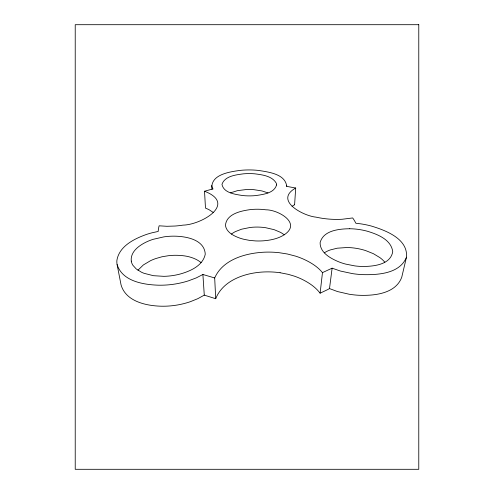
<?xml version="1.0" encoding="UTF-8"?>
<svg xmlns="http://www.w3.org/2000/svg" width="494" height="494" viewBox="0 0 494 494"><rect width="100%" height="100%" fill="white"/><g stroke="black" fill="none" stroke-linecap="round" stroke-linejoin="round"><path stroke-width="0.74" d="M286.724 186.374C285.402 173.9 268.341 172.011 258.282 170.399A89.081 89.081 0 0 0 240.337 170.362C229.729 171.826 209.962 174.444 211.963 189.177M286.761 185.719L286.687 186.368L295.696 188.023L294.603 204.738M295.696 188.023C273.571 200.515 303.44 215.958 315.944 217.132A96.719 96.719 0 0 0 342.194 219.256L352.673 217.953A35.031 35.031 0 0 1 355.841 223.239L360.824 223.856A97.633 97.633 0 0 1 370.772 225.888C385.178 230.167 408.192 238.59 406.476 257.201L401.752 277.19C395.614 293.973 373.686 295.943 358.292 295.245A94.749 94.749 0 0 1 349.202 294.239L337.495 291.553L329.498 288.582A89.538 89.538 0 0 1 327.275 289.793L320.112 293.189L322.471 272.62C317.457 266.476 310.473 262.295 303.335 259.066A75.749 75.749 0 0 0 295.566 256.127L287.391 254.002L278.974 252.669A96.318 96.318 0 0 0 261.937 252.323C243.95 253.644 222.535 260.085 214.686 277.955L215.711 298.716L204.281 295.128L197.835 298.666L190.27 301.717A84.696 84.696 0 0 1 161.118 306.206C146.045 305.798 125.729 301.439 121.042 284.822L117.103 264.549A14.524 14.524 0 0 1 116.924 260.177C119.32 246.216 134.047 238.911 146.045 234.588A84.943 84.943 0 0 1 152.171 232.76L158.21 231.439A25.305 25.305 0 0 1 159.13 225.807L166.904 226.289L175 226.036A101.431 101.431 0 0 0 183.089 225.116C201.058 224.844 237.41 204.016 204.522 191.227L205.485 208.122A35.691 35.691 0 0 1 209.376 209.901L213.556 212.692M329.498 288.582L332.116 268.174L340.391 271.039L352.506 273.627A104.796 104.796 0 0 0 361.904 274.602C377.416 275.059 399.782 273.972 406.476 257.201M215.711 298.716C222.794 280.777 243.647 273.404 261.499 272.108A86.938 86.938 0 0 1 280.098 272.737M137.931 270.224L143.383 264.932L150.584 260.659A48.69 48.69 0 0 1 155.869 258.535L161.927 256.787L168.38 255.707A66.171 66.171 0 0 1 174.956 255.287C182.039 255.25 189.344 256.09 195.772 259.227A28.065 28.065 0 0 1 201.12 262.641M284.186 234.811C302.137 223.06 277.906 209.684 266.007 209.814A64.961 64.961 0 0 0 250.341 209.604C240.93 210.889 226.258 213.896 225.443 225.517C226.585 232.551 234.008 236.052 240.041 238.188A45.744 45.744 0 0 0 243.937 239.3L249.624 240.405L255.676 240.93A69.179 69.179 0 0 0 263.889 240.776C270.94 240.17 278.141 238.664 284.186 234.811A26.614 26.614 0 0 0 280.252 232.242L274.164 229.673L265.587 227.691A58.675 58.675 0 0 0 250.205 227.462L241.591 229.197L235.453 231.581A26.546 26.546 0 0 0 231.458 234.051M214.686 277.955L202.898 274.485L196.229 277.912L188.393 280.858A93.23 93.23 0 0 1 158.241 285.192C143.13 284.655 122.259 281.216 117.103 264.549M332.116 268.174L322.471 272.62M230.544 192.814L237.46 190.659L246.061 189.56A61.503 61.503 0 0 1 253.99 189.69L261.95 190.937L267.939 192.907M204.522 191.227L212.914 188.943M349.764 228.747C339.143 228.87 323.249 230.346 320.112 242.665C319.951 252.693 330.542 258.368 338.569 261.752A60.07 60.07 0 0 0 345.652 264.092L354.822 265.902A71.871 71.871 0 0 0 362.695 266.476C373.483 266.451 390.674 264.809 392.73 251.607C391.106 239.51 377.472 234.267 367.221 231.192A71.185 71.185 0 0 0 349.764 228.741M280.098 272.744L288.218 274.331L294.128 276.072A70.148 70.148 0 0 1 301.655 279.122C308.639 282.512 315.388 286.921 320.112 293.189M131.268 261.104C130.163 251.477 139.697 244.987 147.403 241.51A52.45 52.45 0 0 1 153.27 239.294L163.928 236.861A70.908 70.908 0 0 1 172.826 236.163C184.88 236.046 204.448 239.047 205.263 254.188C202.867 265.828 190.153 271.262 179.835 274.121A68.82 68.82 0 0 1 163.835 276.337L153.387 275.689L144.063 273.312A34.092 34.092 0 0 1 141.34 272.132L136.239 268.946L132.923 265.309A11.628 11.628 0 0 1 131.256 261.104M202.898 274.485L204.281 295.128M212.939 188.93A7.305 7.305 0 0 1 211.759 185.497M292.071 206.375A23.91 23.91 0 0 1 294.603 204.744M384.82 262.209A28.664 28.664 0 0 0 379.867 257.596L373.378 253.681L365.671 250.594A64.146 64.146 0 0 0 346.961 247.519L337.223 248.198L330.153 249.976A27.263 27.263 0 0 0 324.354 252.823M276.56 184.972C274.182 193.296 263.148 194.426 255.861 195.575A65.43 65.43 0 0 1 242.597 195.538C235.317 194.34 223.646 193.105 221.96 184.348C224.838 175.938 235.928 174.876 243.53 173.82A67.24 67.24 0 0 1 254.737 173.814C262.308 174.808 272.145 175.92 276.288 183.212A4.749 4.749 0 0 1 276.566 184.972M418.776 24.7L75.224 24.7L75.224 469.3L418.776 469.3L418.776 24.7"/></g></svg>
